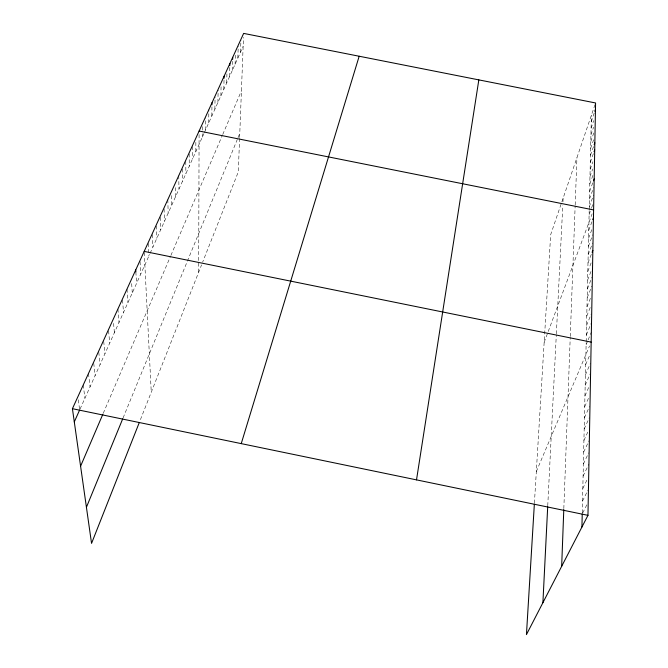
<?xml version="1.0" encoding="UTF-8"?>
<svg xmlns="http://www.w3.org/2000/svg" width="668" height="668" viewBox="0 0 668 668"><rect width="100%" height="100%" fill="white"/><g stroke="black" fill="none" stroke-linecap="round" stroke-linejoin="round"><path stroke-width="0.5" stroke-dasharray="3.34 2.5" d="M195.841 151.561L195.841 142.292M198.672 272.21L199.097 132.064M202.321 137.14L202.362 130.978M202.362 129.951L202.396 124.824M205.535 129.993L205.644 117.693M208.7 122.962L208.85 109.661M211.814 116.032L211.94 106.847M214.879 109.218L215.079 96.985M217.902 102.496L218.135 90.289M220.874 95.883L221.066 86.748M582.254 512.924L586.153 342.751M586.178 341.782L589.193 210.645M589.209 209.668L591.38 115.288M223.805 89.37L224.022 80.252M226.694 82.949L226.928 73.856M229.533 76.628L229.85 65.531M232.339 70.399L232.614 61.339M235.094 64.253L235.386 55.219M237.816 58.208L238.234 46.184M240.497 52.238L240.939 40.247M563.825 508.557L570.23 337.449M570.263 336.463L575.148 205.978M575.181 204.951L576.952 157.59M239.587 138.368L238.292 171.927L202.646 262.157M239.628 137.383L243.486 37.391M547.752 505.751L556.302 334.868M556.36 333.85L562.782 205.527M562.965 201.794L563.149 198.07M534.408 503.138L550.683 234.643L561.546 202.771M561.871 201.828L595.263 103.907M591.23 121.718L594.812 111.264M591.08 128.231L593.702 120.616M590.929 134.844L593.568 127.221M590.779 141.558L593.769 132.965M590.621 148.371L593.635 139.762M590.462 155.285L594.169 144.747M590.303 162.299L594.036 151.753M590.136 169.422L592.875 161.748M589.969 176.661L592.725 168.971M589.802 184.001L592.925 175.342M589.627 191.465L592.775 182.798M589.46 199.039L593.685 187.474M589.276 206.738L593.543 195.165M589.101 214.553L591.247 208.767M591.606 207.798L593.393 202.972M544.144 342.417L592.165 213.81M588.742 230.335L592.007 221.642M588.558 238.301L591.848 229.6M588.366 246.383L592.792 234.785M588.182 254.6L592.641 243.002M587.99 262.95L591.364 254.249M587.798 271.442L591.188 262.741M140.439 419.621L201.577 264.87M587.598 280.067L591.021 271.367M587.397 288.835L591.998 277.245M587.189 297.753L591.831 286.171M586.98 306.829L590.487 298.145M586.771 316.048L590.303 307.372M123.087 417.917L237.299 139.462M238.008 137.742L239.779 133.425M586.554 325.433L591.305 313.885M586.337 334.977L591.13 323.446M586.112 344.696L587.723 340.855M588.124 339.895L591.347 332.213M536.32 471.591L589.535 345.957M585.652 364.636L589.343 356.036M103.248 413.308L170.515 256.32M170.908 255.418L222.327 135.404M222.736 134.46L241.424 90.84M585.418 374.882L590.37 363.434M585.176 385.311L590.178 373.888M584.934 395.932L588.717 387.39M584.692 406.745L588.5 398.228M80.06 409.066L149.715 254.141M150.116 253.256L203.932 133.567M204.333 132.673L243.144 46.359M584.433 417.767L589.56 406.445M584.174 428.99L589.351 417.717M583.915 440.429L587.832 432.004M583.648 452.094L588.917 440.905M583.373 463.976L588.692 452.846M583.097 476.092L588.909 464.093M582.813 488.45L586.871 480.192M582.521 501.058L587.99 490.112M582.688 513.007L586.83 504.849M78.29 399.781L79.517 408.95M83.233 384.993L84.911 398.27M88.485 373.495L90.063 386.814M93.737 363.242L95.115 375.575M98.78 352.195L100.075 364.553M103.715 341.348L104.934 353.731M108.567 330.718L109.711 343.127M113.585 323.395L114.387 332.714M117.902 309.008L118.987 322.494M122.561 299.999L123.496 312.457M126.987 289.102L127.922 302.604M131.671 283.574L132.272 292.935M135.863 271.985L136.548 283.432M140.063 261.606L140.748 274.097M144.238 252.437L151.26 392.233M148.346 243.419L148.922 255.919M152.379 234.568L152.897 247.06M156.345 225.867L156.813 238.351M160.245 217.309L160.662 229.8M164.077 208.909L164.445 221.384M167.818 199.598L168.169 213.109M171.618 195.624L171.826 204.967M175.25 187.624L175.425 196.968M178.757 175.617L178.966 189.094M182.297 168.921L182.447 181.345M185.771 161.305L185.879 173.722M189.178 153.824L189.253 166.215M192.534 146.451L192.576 158.825"/><path stroke-width="1" d="M211.973 104.801L211.998 102.755M534.35 504.148L526.442 634.6L587.965 515.337L595.58 102.964L243.645 33.4L72.42 408.699L91.549 543.368L139.328 422.443M581.928 527.035L582.229 513.917M224.072 78.223L224.114 76.202M229.85 65.531L229.901 63.518M232.673 59.327L232.731 57.314M561.663 566.314L563.792 509.55M542.9 602.686L547.702 506.736M416.515 479.875L478.831 79.884M241.24 443.619L359.175 56.237M594.812 111.264L595.464 109.368M594.169 144.747L594.846 142.835M594.036 151.753L594.72 149.832M593.476 180.869L594.178 178.941M592.733 219.705L593.46 217.776M592.107 252.312L592.858 250.383M86.422 507.288L122.712 418.828M80.586 466.197L102.864 414.218M74.29 421.892L79.651 409.96M199.097 131.028L593.601 209.944M144.188 251.393L591.163 342.125M72.42 408.699L587.965 515.337M135.738 269.905L135.863 271.985"/></g></svg>
